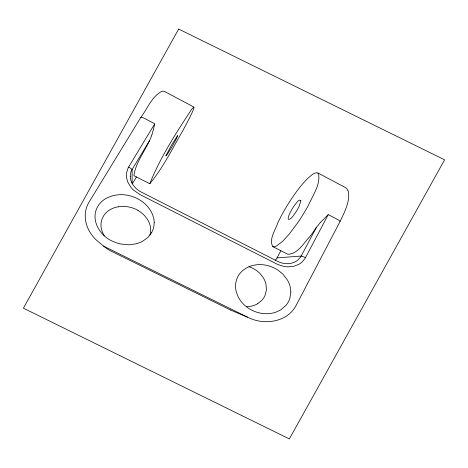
<?xml version="1.0" encoding="UTF-8"?>
<svg xmlns="http://www.w3.org/2000/svg" width="468" height="468" viewBox="0 0 468 468"><rect width="100%" height="100%" fill="white"/><g stroke="black" fill="none" stroke-linecap="round" stroke-linejoin="round"><path stroke-width="0.7" d="M154.651 124.266L153.358 129.7M153.288 129.969L151.983 134.573M149.935 235.176L150.544 232.649L150.667 228.998A26.027 21.528 19.8 0 0 149.748 224.254L148.637 221.463A23.09 19.1 19.8 0 0 147.116 218.819L144.518 215.596A26.255 21.715 19.8 0 0 137.92 210.419M151.901 134.843L151.767 135.246M151.667 135.544C146.648 149.251 135.808 161.314 133.912 175.675L149.742 183.76C162.917 168.071 172.37 148.59 182.801 130.695C182.473 131.227 200.222 98.97 191.634 109.331C176.103 132.853 160.126 157.774 149.742 183.76M230.671 310.068L111.647 251.374A33.912 28.051 19.8 0 1 104.651 246.975L95.958 239.762A38.639 31.953 19.8 0 1 89.101 202.041L140.897 117.275L142.863 117.626A10.372 8.576 19.8 0 1 144.366 118.322L154.762 123.768L128.138 167.836L126.512 173.014A24.096 19.931 19.8 0 0 126.606 177.951L127.735 181.982L130.49 186.738A25.436 21.037 19.8 0 0 133.52 190.102L139.803 194.472L277.752 264.484L283.772 266.403A22.979 19.001 19.8 0 0 288.148 266.854L293.53 266.345L298.368 264.566A23.014 19.036 19.8 0 0 302.322 261.793L305.089 258.394L328.249 214.601L337.884 219.644A9.173 7.587 19.8 0 1 338.832 220.182L340.101 221.417L296.004 305.627C287.533 321.727 265.514 325.313 249.918 318.24L230.677 310.068M340.072 221.469C344.284 212.659 349.344 203.241 348.66 193.173A11.484 9.5 19.8 0 0 347.853 190.371M320.03 222.897L316.362 227.466L300.743 256.868L297.502 260.383A19.03 15.742 19.8 0 1 293.968 262.396L290.967 263.332L287.814 263.677A17.93 14.83 19.8 0 1 277.582 261.337L141.389 192.132A19.978 16.52 19.8 0 1 138.259 190.224L137.159 189.376A19.416 16.058 19.8 0 1 130.221 176.512M280.847 250.725L276.974 257.921A15.912 13.157 19.8 0 1 275.605 259.916L275.348 260.208M151.79 232.298L148.046 237.352L142.646 241.277A31.543 26.085 19.8 0 1 136.048 243.834L128.682 244.805L121.013 244.033A31.988 26.454 19.8 0 1 113.56 241.64C100.158 236.627 89.727 219.597 97.917 206.207A29.268 24.207 19.8 0 1 104.984 199.052L105.563 198.724A31.806 26.307 19.8 0 1 113.993 195.454A30.087 24.886 19.8 0 1 154.235 222.364M132.368 183.789L136.451 176.974M149.409 140.804L132.105 169.527A18.48 15.286 19.8 0 0 130.279 176.512M140.862 117.339C147.438 108.751 151.784 96.478 161.84 91.313A4.569 3.779 19.8 0 1 162.507 91.219L162.852 91.207A4.247 3.51 19.8 0 1 163.274 91.231L163.654 91.278A4.118 3.411 19.8 0 1 165.14 91.787L193.922 107.078M316.327 227.518L315.309 229.045A206.599 170.873 19.8 0 1 309.915 236.51C303.72 242.945 297.683 254.299 287.75 254.247L272.803 246.613C268.521 239.411 275.681 229.648 277.939 222.575A225.962 186.89 19.8 0 1 282.227 214.163L285.626 208.161A290.745 240.47 19.8 0 1 291.897 198.221C296.858 190.944 302.123 183.784 308.529 177.694C311.179 175.716 314.87 171.095 318.48 173.359C320.773 184.468 312.852 195.197 308.558 205.007A284.848 235.591 19.8 0 1 297.396 223.213L289.113 234.24L282.578 241.342L276.453 246.045L274.008 246.893L272.803 246.613M320.2 222.715L327.436 215.403M327.483 215.356L328.062 214.789M257.792 303.615L261.431 300.713A25.828 21.358 19.8 0 0 265.204 295.056L266.508 289.575L265.912 283.813A25.904 21.423 19.8 0 0 262.917 277.15L259.728 273.224A23.932 19.791 19.8 0 0 249.029 266.748M277.068 257.886L301.269 256.054L303.188 256.634A20.943 17.322 19.8 0 1 304.528 257.201L305.475 257.669M103.557 246.115L247.49 317.128M128.577 167.105L129.238 167.445A18.936 15.66 19.8 0 1 130.508 168.193L132.116 169.474L132.146 183.368M317.83 172.903L344.846 187.253A6.09 5.037 19.8 0 1 346.689 188.68L347.04 189.095A7.149 5.914 19.8 0 1 347.426 189.645L347.788 190.283M104.229 235.673L102.34 232.052L101.263 228.208A25.927 21.44 19.8 0 1 101.07 223.055L101.848 219.41L103.399 216.157A25.038 20.709 19.8 0 1 118.626 206.745M154.159 222.358A28.671 23.71 19.8 0 1 151.767 232.286M257.833 303.662A23.821 19.703 19.8 0 1 246.396 306.733M118.644 206.792A25.664 21.224 19.8 0 1 137.978 210.337M290.874 292.003L289.827 298.555A30.157 24.944 19.8 0 1 285.895 305.469L280.701 309.921L275.494 312.314A28.454 23.535 19.8 0 1 266.579 313.724C259.395 313.771 252.246 311.273 246.572 306.885A29.496 24.395 19.8 0 1 240.371 300.509L238.13 296.829L236.211 291.617A30.537 25.254 19.8 0 1 235.691 283.672C236.311 278.144 239.347 272.961 243.851 269.697A30.104 24.898 19.8 0 1 247.905 267.246C254.592 263.975 262.519 263.888 269.539 266.122A28.683 23.722 19.8 0 1 278.045 270.182L282.836 274.078L287.393 279.987A30.397 25.143 19.8 0 1 290.447 287.931L290.874 292.003M300.865 200.795L299.011 206.54A73.324 60.647 19.8 0 1 294.185 214.502C290.909 219.708 285.369 222.709 289.832 213.25A49.351 40.815 19.8 0 1 291.002 210.963L291.301 210.419A75.348 62.32 19.8 0 1 294.36 205.575C295.653 204.235 299.192 197.97 300.865 200.795M165.912 155.832L167.573 153.949L171.943 146.847L176.319 138.897L177.653 135.568L171.259 145.53L165.912 155.832M178.659 29.063L23.4 308.19L289.341 438.937L444.6 159.81L178.659 29.063"/></g></svg>
